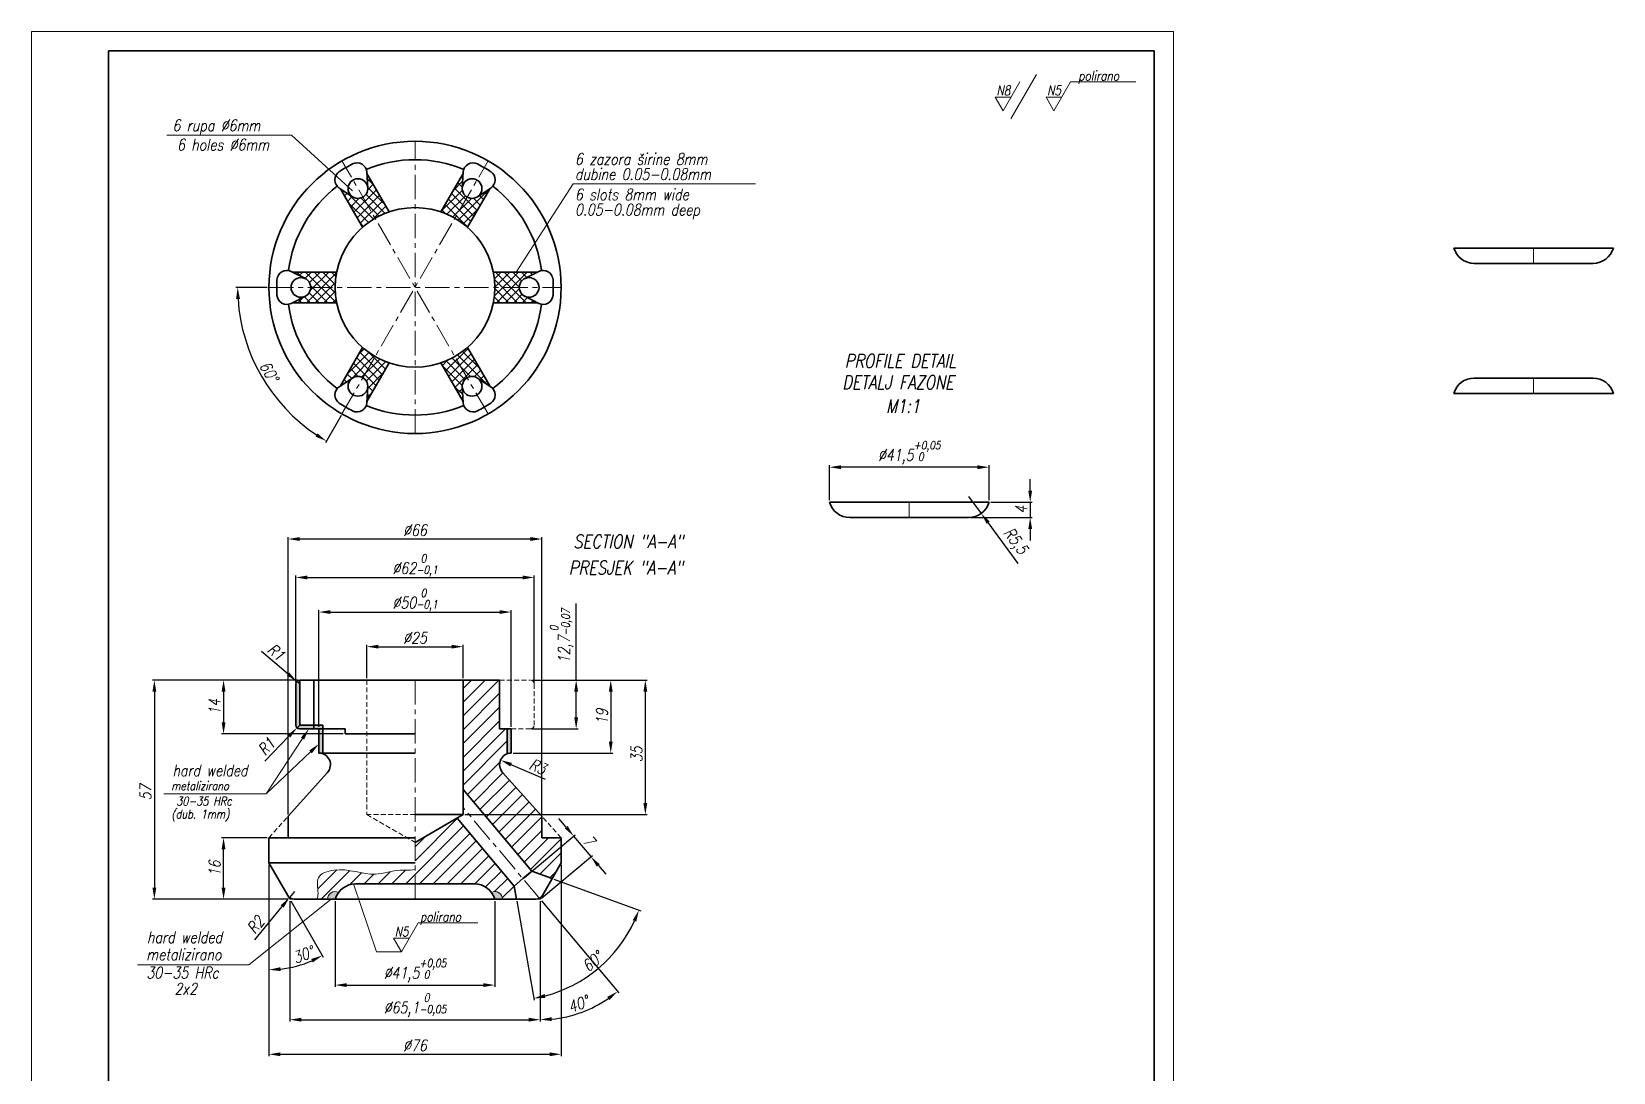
# Model space of a CAD drawing. Header units: millimetres. Extents: x 81 to 492, y 101 to 521.
# Drawn here: x 80.7 to 492.1, y 250.6 to 521.3 of the extents above; entities that cross this region are included whole.
import ezdxf

# ---------------------------------------------------------------- set-up
doc = ezdxf.new("R2010")
doc.units = ezdxf.units.MM
doc.header["$LTSCALE"] = 0.2
doc.linetypes.add('CENTER', pattern=[50.8, 31.75, -6.35, 6.35, -6.35])
doc.linetypes.add('HIDDEN', pattern=[9.525, 6.35, -3.175])
doc.layers.get('0').update_dxf_attribs({"lineweight": 15})
for name, color, linetype, lineweight in [('1', 1, 'CENTER', 15), ('2', 2, 'HIDDEN', 15), ('3', 3, 'Continuous', 35), ('8', 252, 'Continuous', 15), ('ENGLISH', 252, 'Continuous', 18)]:
    doc.layers.add(name, color=color, linetype=linetype, lineweight=lineweight)
doc.styles.add('ITALICT', font='italict', dxfattribs={"width": 0.8, "height": 3})
doc.dimstyles.new('ISO-25', dxfattribs={"dimtxt": 3, "dimasz": 3, "dimexe": 0.5, "dimexo": 0.5, "dimgap": 0.8, "dimtad": 1, "dimtxsty": 'ITALICT', "dimcen": 0, "dimadec": 0, "dimazin": 0, "dimtfac": 1, "dimtmove": 0, "dimatfit": 3, "dimfxl": 1, "dimarcsym": 0})

# ---------------------------------------------------------------- blocks, each defined once
blk = doc.blocks.new('*D2')
at = {"color": 0, "lineweight": -2, "transparency": 16777216}
for p, q in [((167.89, 353.13), (167.89, 361.82)), ((170.89, 361.32), (189.89, 361.32)), ((192.89, 353.13), (192.89, 361.82))]:
    blk.add_line(p, q, dxfattribs=at)
at = {"color": 0, "transparency": 16777216}
for points in [[(170.89, 361.82), (170.89, 360.82), (167.89, 361.32)], [(189.89, 361.82), (189.89, 360.82), (192.89, 361.32)]]:
    blk.add_solid(points, dxfattribs=at)
at = {"color": 0, "transparency": 16777216, "insert": (180.39, 363.62), "char_height": 3, "attachment_point": 5, "style": 'ITALICT'}
blk.add_mtext('%%C25', dxfattribs=at)
blk = doc.blocks.new('*D3')
at = {"color": 0, "lineweight": -2, "transparency": 16777216}
for p, q in [((155.39, 340.43), (155.39, 370.82)), ((205.39, 340.43), (205.39, 370.82)), ((158.39, 370.32), (202.39, 370.32))]:
    blk.add_line(p, q, dxfattribs=at)
at = {"color": 0, "transparency": 16777216}
for points in [[(158.39, 370.82), (158.39, 369.82), (155.39, 370.32)], [(202.39, 370.82), (202.39, 369.82), (205.39, 370.32)]]:
    blk.add_solid(points, dxfattribs=at)
at = {"color": 0, "transparency": 16777216, "insert": (180.39, 373.8), "char_height": 3, "attachment_point": 5, "style": 'ITALICT'}
blk.add_mtext('%%C50{}{\\H0.71x;\\C3;\\S 0^ -0,1;}', dxfattribs=at)
blk = doc.blocks.new('*D4')
at = {"color": 0, "lineweight": -2, "transparency": 16777216}
for p, q in [((149.39, 352.13), (149.39, 379.82)), ((152.39, 379.32), (208.39, 379.32)), ((211.39, 352.13), (211.39, 379.82))]:
    blk.add_line(p, q, dxfattribs=at)
at = {"color": 0, "transparency": 16777216}
for points in [[(152.39, 379.82), (152.39, 378.82), (149.39, 379.32)], [(208.39, 379.82), (208.39, 378.82), (211.39, 379.32)]]:
    blk.add_solid(points, dxfattribs=at)
at = {"color": 0, "transparency": 16777216, "insert": (180.39, 382.8), "char_height": 3, "attachment_point": 5, "style": 'ITALICT'}
blk.add_mtext('%%C62{}{\\H0.71x;\\C3;\\S 0^ -0,1;}', dxfattribs=at)
blk = doc.blocks.new('*D5')
at = {"color": 0, "lineweight": -2, "transparency": 16777216}
for p, q in [((149.89, 352.63), (130.09, 352.63)), ((130.59, 349.63), (130.59, 341.63)), ((161.74, 338.63), (130.09, 338.63))]:
    blk.add_line(p, q, dxfattribs=at)
at = {"color": 0, "transparency": 16777216}
for points in [[(130.09, 349.63), (131.09, 349.63), (130.59, 352.63)], [(130.09, 341.63), (131.09, 341.63), (130.59, 338.63)]]:
    blk.add_solid(points, dxfattribs=at)
at = {"color": 0, "transparency": 16777216, "insert": (128.29, 345.63), "char_height": 3, "attachment_point": 5, "rotation": 90, "style": 'ITALICT'}
blk.add_mtext('14', dxfattribs=at)
blk = doc.blocks.new('*D6')
at = {"color": 0, "lineweight": -2, "transparency": 16777216}
for p, q in [((141.89, 311.63), (130.09, 311.63)), ((130.59, 298.63), (130.59, 308.63)), ((147.34, 295.63), (130.09, 295.63))]:
    blk.add_line(p, q, dxfattribs=at)
at = {"color": 0, "transparency": 16777216}
for points in [[(130.09, 308.63), (131.09, 308.63), (130.59, 311.63)], [(130.09, 298.63), (131.09, 298.63), (130.59, 295.63)]]:
    blk.add_solid(points, dxfattribs=at)
at = {"color": 0, "transparency": 16777216, "insert": (128.29, 303.63), "char_height": 3, "attachment_point": 5, "rotation": 90, "style": 'ITALICT'}
blk.add_mtext('16', dxfattribs=at)
blk = doc.blocks.new('*D7')
at = {"color": 0, "lineweight": -2, "transparency": 16777216}
for p, q in [((222.31, 352.63), (222.31, 372.52)), ((210.89, 352.63), (222.81, 352.63)), ((222.31, 342.93), (222.31, 349.63)), ((210.89, 339.93), (222.81, 339.93))]:
    blk.add_line(p, q, dxfattribs=at)
at = {"color": 0, "transparency": 16777216}
for points in [[(221.81, 349.63), (222.81, 349.63), (222.31, 352.63)], [(221.81, 342.93), (222.81, 342.93), (222.31, 339.93)]]:
    blk.add_solid(points, dxfattribs=at)
at = {"color": 0, "transparency": 16777216, "insert": (218.53, 364.07), "char_height": 3, "attachment_point": 5, "rotation": 90, "style": 'ITALICT'}
blk.add_mtext('12,7{}{\\H0.71x;\\C3;\\S 0^ -0,07;}', dxfattribs=at)
blk = doc.blocks.new('*D8')
at = {"color": 0, "lineweight": -2, "transparency": 16777216}
for p, q in [((222.81, 352.63), (231.81, 352.63)), ((231.31, 349.63), (231.31, 336.63)), ((205.89, 333.63), (231.81, 333.63))]:
    blk.add_line(p, q, dxfattribs=at)
at = {"color": 0, "transparency": 16777216}
for points in [[(230.81, 349.63), (231.81, 349.63), (231.31, 352.63)], [(230.81, 336.63), (231.81, 336.63), (231.31, 333.63)]]:
    blk.add_solid(points, dxfattribs=at)
at = {"color": 0, "transparency": 16777216, "insert": (229.01, 343.13), "char_height": 3, "attachment_point": 5, "rotation": 90, "style": 'ITALICT'}
blk.add_mtext('19', dxfattribs=at)
blk = doc.blocks.new('*D9')
at = {"color": 0, "lineweight": -2, "transparency": 16777216}
for p, q in [((149, 297.63), (147.73, 296.08)), ((138.69, 285.04), (145.83, 293.76))]:
    blk.add_line(p, q, dxfattribs=at)
at = {"color": 0, "transparency": 16777216}
blk.add_solid([(145.44, 294.08), (146.22, 293.45), (147.73, 296.08)], dxfattribs=at)
at = {"color": 0, "transparency": 16777216, "insert": (138.94, 288.97), "char_height": 3, "attachment_point": 5, "rotation": 50.6872, "style": 'ITALICT'}
blk.add_mtext('R2', dxfattribs=at)
blk = doc.blocks.new('*D10')
at = {"color": 0, "lineweight": -2, "transparency": 16777216}
for p, q in [((140.49, 360.14), (147.36, 354.24)), ((150.39, 351.63), (149.63, 352.28))]:
    blk.add_line(p, q, dxfattribs=at)
at = {"color": 0, "transparency": 16777216}
blk.add_solid([(147.68, 354.62), (147.03, 353.86), (149.63, 352.28)], dxfattribs=at)
at = {"color": 0, "transparency": 16777216, "insert": (144.28, 359.91), "char_height": 3, "attachment_point": 5, "rotation": 319.3357, "style": 'ITALICT'}
blk.add_mtext('R1', dxfattribs=at)
blk = doc.blocks.new('*D11')
at = {"color": 0, "lineweight": -2, "transparency": 16777216}
for p, q in [((141.3, 331.56), (147.61, 338.06)), ((150.39, 340.93), (149.7, 340.21))]:
    blk.add_line(p, q, dxfattribs=at)
at = {"color": 0, "transparency": 16777216}
blk.add_solid([(147.25, 338.41), (147.96, 337.71), (149.7, 340.21)], dxfattribs=at)
at = {"color": 0, "transparency": 16777216, "insert": (141.76, 335.34), "char_height": 3, "attachment_point": 5, "rotation": 45.8419, "style": 'ITALICT'}
blk.add_mtext('R1', dxfattribs=at)
blk = doc.blocks.new('*D15')
at = {"color": 0, "lineweight": -2, "transparency": 16777216}
for p, q in [((141.89, 454.75), (133.75, 454.75)), ((161.14, 421.41), (157.07, 414.36))]:
    blk.add_line(p, q, dxfattribs=at)
blk.add_arc((180.39, 454.75), 46.14, 183.726, 236.274, dxfattribs=at)
at = {"color": 0, "transparency": 16777216}
for points in [[(133.85, 451.74), (134.85, 451.77), (134.25, 454.75)], [(155.04, 416.8), (154.51, 415.95), (157.32, 414.79)]]:
    blk.add_solid(points, dxfattribs=at)
at = {"color": 0, "transparency": 16777216, "insert": (142.43, 432.83), "char_height": 3, "attachment_point": 5, "rotation": 300, "style": 'ITALICT'}
blk.add_mtext('60°', dxfattribs=at)
blk = doc.blocks.new('*D16')
at = {"color": 0, "lineweight": -2, "transparency": 16777216}
for p, q in [((147.84, 295.13), (147.84, 263.81)), ((212.94, 295.13), (212.94, 263.81)), ((150.84, 264.31), (209.94, 264.31))]:
    blk.add_line(p, q, dxfattribs=at)
at = {"color": 0, "transparency": 16777216}
for points in [[(150.84, 264.81), (150.84, 263.81), (147.84, 264.31)], [(209.94, 264.81), (209.94, 263.81), (212.94, 264.31)]]:
    blk.add_solid(points, dxfattribs=at)
at = {"color": 0, "transparency": 16777216, "insert": (180.39, 268.08), "char_height": 3, "attachment_point": 5, "style": 'ITALICT'}
blk.add_mtext('%%C65,1{}{\\H0.71x;\\C3;\\S 0^ -0,05;}', dxfattribs=at)
blk = doc.blocks.new('*D17')
at = {"color": 0, "lineweight": -2, "transparency": 16777216}
for p, q in [((142.39, 304.57), (142.39, 254.81)), ((218.39, 304.57), (218.39, 254.81)), ((145.39, 255.31), (215.39, 255.31))]:
    blk.add_line(p, q, dxfattribs=at)
at = {"color": 0, "transparency": 16777216}
for points in [[(145.39, 255.81), (145.39, 254.81), (142.39, 255.31)], [(215.39, 255.81), (215.39, 254.81), (218.39, 255.31)]]:
    blk.add_solid(points, dxfattribs=at)
at = {"color": 0, "transparency": 16777216, "insert": (180.39, 257.61), "char_height": 3, "attachment_point": 5, "style": 'ITALICT'}
blk.add_mtext('%%C76', dxfattribs=at)
blk = doc.blocks.new('*D18')
at = {"color": 0, "lineweight": -2, "transparency": 16777216}
for p, q in [((210.89, 352.63), (240.81, 352.63)), ((240.31, 320.63), (240.31, 349.63)), ((193.39, 317.63), (240.81, 317.63))]:
    blk.add_line(p, q, dxfattribs=at)
at = {"color": 0, "transparency": 16777216}
for points in [[(239.81, 349.63), (240.81, 349.63), (240.31, 352.63)], [(239.81, 320.63), (240.81, 320.63), (240.31, 317.63)]]:
    blk.add_solid(points, dxfattribs=at)
at = {"color": 0, "transparency": 16777216, "insert": (238.01, 333.3), "char_height": 3, "attachment_point": 5, "rotation": 90, "style": 'ITALICT'}
blk.add_mtext('35', dxfattribs=at)
blk = doc.blocks.new('*D19')
at = {"color": 0, "lineweight": -2, "transparency": 16777216}
for p, q in [((159.64, 295.13), (159.64, 272.81)), ((201.14, 295.13), (201.14, 272.81)), ((162.64, 273.31), (198.14, 273.31))]:
    blk.add_line(p, q, dxfattribs=at)
at = {"color": 0, "transparency": 16777216}
for points in [[(162.64, 273.81), (162.64, 272.81), (159.64, 273.31)], [(198.14, 272.81), (198.14, 273.81), (201.14, 273.31)]]:
    blk.add_solid(points, dxfattribs=at)
at = {"color": 0, "transparency": 16777216, "insert": (180.39, 277.08), "char_height": 3, "attachment_point": 5, "style": 'ITALICT'}
blk.add_mtext('%%c41,5{}{\\H0.71x;\\C3;\\S+0,05^  0;}', dxfattribs=at)
blk = doc.blocks.new('*D20')
at = {"color": 0, "lineweight": -2, "transparency": 16777216}
for p, q in [((149.89, 352.63), (112.09, 352.63)), ((112.59, 349.63), (112.59, 298.63)), ((147.34, 295.63), (112.09, 295.63))]:
    blk.add_line(p, q, dxfattribs=at)
at = {"color": 0, "transparency": 16777216}
for points in [[(112.09, 349.63), (113.09, 349.63), (112.59, 352.63)], [(112.09, 298.63), (113.09, 298.63), (112.59, 295.63)]]:
    blk.add_solid(points, dxfattribs=at)
at = {"color": 0, "transparency": 16777216, "insert": (110.29, 323.39), "char_height": 3, "attachment_point": 5, "rotation": 90, "style": 'ITALICT'}
blk.add_mtext('57', dxfattribs=at)
blk = doc.blocks.new('*D22')
at = {"color": 0, "lineweight": -2, "transparency": 16777216}
for p, q in [((216.51, 300.82), (239.1, 292.6)), ((206.84, 295.14), (211.38, 269.35))]:
    blk.add_line(p, q, dxfattribs=at)
blk.add_arc((205.1, 304.97), 35.67, 284.8197, 335.1803, dxfattribs=at)
at = {"color": 0, "transparency": 16777216}
for points in [[(237.02, 290.19), (237.94, 289.81), (238.63, 292.77)], [(214.33, 270), (214.12, 270.98), (211.3, 269.84)]]:
    blk.add_solid(points, dxfattribs=at)
at = {"color": 0, "transparency": 16777216, "insert": (226.56, 279.41), "char_height": 3, "attachment_point": 5, "rotation": 40, "style": 'ITALICT'}
blk.add_mtext('60°', dxfattribs=at)
blk = doc.blocks.new('*D23')
at = {"color": 0, "lineweight": -2, "transparency": 16777216}
for p, q in [((340.42, 401.9), (340.42, 404.9)), ((330.21, 398.9), (340.92, 398.9)), ((340.42, 398.9), (340.42, 394.9)), ((324.91, 394.9), (340.92, 394.9)), ((340.42, 391.9), (340.42, 388.9))]:
    blk.add_line(p, q, dxfattribs=at)
at = {"color": 0, "transparency": 16777216}
for points in [[(339.92, 401.9), (340.92, 401.9), (340.42, 398.9)], [(340.92, 391.9), (339.92, 391.9), (340.42, 394.9)]]:
    blk.add_solid(points, dxfattribs=at)
at = {"color": 0, "transparency": 16777216, "insert": (338.12, 396.9), "char_height": 3, "attachment_point": 5, "rotation": 90, "style": 'ITALICT'}
blk.add_mtext('4', dxfattribs=at)
blk = doc.blocks.new('*D24')
at = {"color": 0, "lineweight": -2, "transparency": 16777216}
for p, q in [((288.21, 399.4), (288.21, 408.49)), ((326.71, 407.99), (291.21, 407.99)), ((329.71, 399.4), (329.71, 408.49))]:
    blk.add_line(p, q, dxfattribs=at)
at = {"color": 0, "transparency": 16777216}
for points in [[(291.21, 408.49), (291.21, 407.49), (288.21, 407.99)], [(326.71, 407.49), (326.71, 408.49), (329.71, 407.99)]]:
    blk.add_solid(points, dxfattribs=at)
at = {"color": 0, "transparency": 16777216, "insert": (308.96, 411.76), "char_height": 3, "attachment_point": 5, "style": 'ITALICT'}
blk.add_mtext('%%c41,5{}{\\H0.71x;\\C3;\\S+0,05^  0;}', dxfattribs=at)
blk = doc.blocks.new('*D27')
at = {"color": 0, "lineweight": -2, "transparency": 16777216}
blk.add_line((214.37, 326.75), (205.39, 330.63), dxfattribs=at)
at = {"color": 0, "transparency": 16777216}
blk.add_solid([(205.59, 331.09), (205.19, 330.17), (202.64, 331.82)], dxfattribs=at)
at = {"color": 0, "transparency": 16777216, "insert": (212.35, 330.13), "char_height": 3, "attachment_point": 5, "rotation": 336.6067, "style": 'ITALICT'}
blk.add_mtext('R3', dxfattribs=at)
blk = doc.blocks.new('*D28')
at = {"color": 0, "lineweight": -2, "transparency": 16777216}
for p, q in [((219.72, 314.37), (217.79, 316.67)), ((208.83, 301.31), (222.03, 312.4)), ((221.65, 312.07), (226.15, 306.71)), ((213.33, 295.95), (226.53, 307.03)), ((228.08, 304.41), (230, 302.12))]:
    blk.add_line(p, q, dxfattribs=at)
at = {"color": 0, "transparency": 16777216}
for points in [[(220.1, 314.69), (219.34, 314.05), (221.65, 312.07)], [(228.46, 304.74), (227.69, 304.09), (226.15, 306.71)]]:
    blk.add_solid(points, dxfattribs=at)
at = {"color": 0, "transparency": 16777216, "insert": (225.66, 310.87), "char_height": 3, "attachment_point": 5, "rotation": 310, "style": 'ITALICT'}
blk.add_mtext('7', dxfattribs=at)
blk = doc.blocks.new('*D29')
at = {"color": 0, "lineweight": -2, "transparency": 16777216}
for p, q in [((142.39, 304.57), (142.39, 276.79)), ((148.09, 295.2), (156.53, 280.58))]:
    blk.add_line(p, q, dxfattribs=at)
blk.add_arc((142.39, 305.07), 27.78, 276.1908, 293.8092, dxfattribs=at)
at = {"color": 0, "transparency": 16777216}
for points in [[(153.38, 280.1), (153.83, 279.21), (156.28, 281.01)], [(145.42, 276.96), (145.36, 277.95), (142.39, 277.29)]]:
    blk.add_solid(points, dxfattribs=at)
at = {"color": 0, "transparency": 16777216, "insert": (151.32, 281.21), "char_height": 3, "attachment_point": 5, "rotation": 20.5073, "style": 'ITALICT'}
blk.add_mtext('30°', dxfattribs=at)
blk = doc.blocks.new('*D30')
at = {"color": 0, "lineweight": -2, "transparency": 16777216}
for p, q in [((212.94, 294.63), (212.94, 263.82)), ((213.26, 295.25), (233.39, 271.26))]:
    blk.add_line(p, q, dxfattribs=at)
blk.add_arc((212.94, 295.63), 31.32, 275.491, 304.509, dxfattribs=at)
at = {"color": 0, "transparency": 16777216}
for points in [[(230.38, 270.22), (230.99, 269.43), (233.07, 271.64)], [(215.96, 263.96), (215.92, 264.96), (212.94, 264.32)]]:
    blk.add_solid(points, dxfattribs=at)
at = {"color": 0, "transparency": 16777216, "insert": (222.87, 268.37), "char_height": 3, "attachment_point": 5, "rotation": 20, "style": 'ITALICT'}
blk.add_mtext('40°', dxfattribs=at)
blk = doc.blocks.new('*D34')
at = {"color": 0, "lineweight": -2, "transparency": 16777216}
for p, q in [((324.41, 400.4), (327.69, 395.98)), ((337.31, 382.98), (329.47, 393.57))]:
    blk.add_line(p, q, dxfattribs=at)
at = {"color": 0, "transparency": 16777216}
blk.add_solid([(329.88, 393.86), (329.07, 393.27), (327.69, 395.98)], dxfattribs=at)
at = {"color": 0, "transparency": 16777216, "insert": (336.36, 388.61), "char_height": 3, "attachment_point": 5, "rotation": 306.5271, "style": 'ITALICT'}
blk.add_mtext('R5,5', dxfattribs=at)
blk = doc.blocks.new('*D35')
at = {"color": 0, "lineweight": -2, "transparency": 16777216}
for p, q in [((147.39, 317.71), (147.39, 389.82)), ((210.39, 389.32), (150.39, 389.32)), ((213.39, 317.71), (213.39, 389.82))]:
    blk.add_line(p, q, dxfattribs=at)
at = {"color": 0, "transparency": 16777216}
for points in [[(150.39, 389.82), (150.39, 388.82), (147.39, 389.32)], [(210.39, 388.82), (210.39, 389.82), (213.39, 389.32)]]:
    blk.add_solid(points, dxfattribs=at)
at = {"color": 0, "transparency": 16777216, "insert": (180.39, 391.62), "char_height": 3, "attachment_point": 5, "style": 'ITALICT'}
blk.add_mtext('%%C66', dxfattribs=at)

msp = doc.modelspace()

# ---------------------------------------------------------------- hatches: boundary and pattern name
h = msp.add_hatch(color=256)
h.paths.add_polyline_path([(150.392, 352.631, 0.4142136), (149.392, 351.631), (149.392, 340.931, 0.4142136), (150.392, 339.931), (154.042, 339.931), (154.042, 340.931), (150.392, 340.931)])
h.paths.add_polyline_path([(156.392, 340.931), (154.042, 340.931), (154.042, 339.931), (156.392, 339.931)])
h.paths.add_polyline_path([(156.392, 339.931), (155.392, 339.931), (155.392, 333.631), (156.392, 333.631)])
h.paths.add_polyline_path([(156.392, 333.631), (155.392, 333.631, -0.0851642), (156.392, 333.46)])
msp.add_hatch(color=256).paths.add_polyline_path([(204.392, 333.46, -0.0851642), (205.392, 333.631), (205.392, 339.931), (204.392, 339.931)])
h = msp.add_hatch(color=256)
h.paths.add_polyline_path([(159.442, 295.631), (159.642, 295.631, -0.0916731), (160.529, 297.424, 0.5560346), (157.642, 295.631)])
h.paths.add_polyline_path([(201.342, 295.631), (203.142, 295.631, 0.5560346), (200.256, 297.424, -0.0916731), (201.142, 295.631)])
at = {"layer": '8'}
h = msp.add_hatch(dxfattribs=at)
h.set_pattern_fill('ANSI37', color=256, scale=0.5)
h.set_pattern_definition([(45, (-509.6115, 0), (-1.122532, 1.122532), []), (135, (-509.6115, 0), (-1.122532, -1.122532), [])])
h.paths.add_polyline_path([(159.642, 454.751, -0.0485344), (160.032, 458.751), (148.48, 458.751), (151.861, 457.035, -0.2824657), (153.263, 454.751)])
h.paths.add_polyline_path([(148.48, 450.751), (160.032, 450.751, -0.0485344), (159.642, 454.751), (153.263, 454.751, -0.2824657), (151.861, 452.466)])
h.paths.add_polyline_path([(166.828, 478.246, -0.2824657), (164.148, 478.318), (160.972, 480.388), (166.748, 470.384, -0.0485344), (170.017, 472.721)])
h.paths.add_polyline_path([(170.017, 472.721, -0.0485344), (173.676, 474.384), (167.9, 484.388), (168.105, 480.602, -0.0134951), (168.109, 480.464, -0.2679492), (166.828, 478.246)])
h.paths.add_polyline_path([(193.957, 478.246, -0.2824657), (192.68, 480.602), (192.884, 484.388), (187.109, 474.384, -0.0485344), (190.767, 472.721)])
h.paths.add_polyline_path([(190.767, 472.721, -0.0485344), (194.037, 470.384), (199.813, 480.388), (196.637, 478.318, -0.2824657), (193.957, 478.246)])
h.paths.add_polyline_path([(208.924, 452.466, -0.2824657), (207.522, 454.751), (201.142, 454.751, -0.0485344), (200.753, 450.751), (212.305, 450.751)])
h.paths.add_polyline_path([(212.305, 458.751), (206.684, 458.751), (200.753, 458.751, -0.0485344), (201.142, 454.751), (207.522, 454.751, -0.2824657), (208.924, 457.035)])
h.paths.add_polyline_path([(190.767, 436.781, -0.0485344), (187.109, 435.118), (192.884, 425.114), (192.68, 428.899, -0.2824657), (193.957, 431.256)])
h.paths.add_polyline_path([(193.957, 431.256, -0.2824657), (196.637, 431.184), (199.813, 429.114), (194.037, 439.118, -0.0485344), (190.767, 436.781)])
h.paths.add_polyline_path([(167.9, 425.114), (173.676, 435.118, -0.0485344), (170.017, 436.781), (166.828, 431.256, -0.2679492), (168.109, 429.038, -0.0134951), (168.105, 428.899)])
h.paths.add_polyline_path([(164.148, 431.184, -0.2824657), (166.828, 431.256), (170.017, 436.781, -0.0485344), (166.748, 439.118), (160.972, 429.114)])
h = msp.add_hatch(dxfattribs=at)
h.set_pattern_fill('ANSI31', color=256, scale=0.8)
h.set_pattern_definition([(45, (-509.6115, 0), (-1.796051, 1.796051), [])])
edge = h.paths.add_edge_path()
edge.add_spline(control_points=[(180.392, 303.418), (178.694, 303.058), (175.481, 303.475), (168.586, 300.918), (161.931, 304.45), (154.28, 301.866), (155.337, 298.003), (155.091, 296.142), (154.984, 295.631)], knot_values=[2.1159369, 2.1159369, 2.1159369, 2.1159369, 5.3344205, 11.8555464, 22.7540467, 27.2257369, 31.226306, 32.7906468, 32.7906468, 32.7906468, 32.7906468], degree=3, periodic=0)
edge.add_line((154.984, 295.631), (157.642, 295.631))
edge.add_arc((159.642, 295.631), 2, 63.6977, 180, ccw=False)
edge.add_arc((164.934, 294.131), 5.5, 90, 143.22202, ccw=False)
edge.add_line((164.934, 299.631), (180.392, 299.631))
edge.add_line((180.392, 299.631), (180.392, 303.418))
h.paths.add_polyline_path([(180.392, 310.414), (180.392, 305.071), (180.392, 303.418), (180.392, 299.631), (195.851, 299.631, -0.2364914), (200.256, 297.424, -0.5560346), (203.142, 295.631), (206.75, 295.631), (206.145, 299.065), (191.325, 316.726)])
h.paths.add_polyline_path([(204.392, 333.46), (204.392, 339.931), (202.392, 339.931), (202.392, 352.631), (192.892, 352.631), (192.892, 324.193), (210.741, 302.922), (216.039, 300.994), (218.392, 305.071), (218.392, 311.631), (213.392, 311.631), (213.392, 317.21), (203.158, 328.629, -0.5339319)])

# ---------------------------------------------------------------- linework, layer by layer
for p, q in [((377.661, 521.271), (80.661, 521.271)), ((80.661, 521.271), (80.661, 101.271)), ((377.661, 101.271), (377.661, 521.271)), ((333.4, 500.679), (337.75, 508.214)), ((335.42, 498.602), (342.073, 510.124)), ((346.59, 500.679), (350.94, 508.214)), ((350.94, 508.214), (367.885, 508.214)), ((335.449, 504.227), (331.352, 504.227)), ((331.352, 504.227), (333.4, 500.679)), ((348.638, 504.227), (344.542, 504.227)), ((344.542, 504.227), (346.59, 500.679)), ((148.222, 494.328), (115.827, 494.328)), ((148.222, 494.328), (164.138, 479.832)), ((221.531, 481.695), (206.684, 458.751)), ((268.956, 481.695), (221.531, 481.695)), ((151.133, 337.424), (141.681, 323.047)), ((153.213, 333.959), (141.681, 323.047)), ((137.533, 323.047), (115.085, 323.047)), ((141.681, 323.047), (137.481, 323.047)), ((141.681, 323.047), (138.681, 323.047)), ((170.365, 281.927), (164.433, 299.608)), ((137.134, 278.601), (158.605, 295.631)), ((176.864, 281.927), (181.214, 289.462)), ((181.214, 289.462), (196.692, 289.462)), ((178.912, 285.475), (174.815, 285.475)), ((174.815, 285.475), (176.864, 281.927)), ((176.864, 281.927), (170.365, 281.927)), ((137.134, 278.601), (108.175, 278.601))]:
    msp.add_line(p, q)
for centre, start, end in [((159.642, 295.631), 63.6977, 180), ((201.142, 295.631), 0, 116.3023)]:
    msp.add_arc(centre, 2, start, end)
msp.add_open_spline([(180.392, 303.418), (178.694, 303.058), (175.481, 303.475), (168.586, 300.918), (161.931, 304.45), (154.28, 301.866), (155.337, 298.003), (155.091, 296.142), (154.984, 295.631)], degree=3, knots=[2.1159369, 2.1159369, 2.1159369, 2.1159369, 5.3344205, 11.8555464, 22.7540467, 27.2257369, 31.226306, 32.7906468, 32.7906468, 32.7906468, 32.7906468])
for points in [[(150.715, 337.699), (151.551, 337.15), (152.781, 339.931)], [(152.87, 334.322), (153.557, 333.596), (155.392, 336.021)]]:
    msp.add_solid(points)
at = {"layer": '1'}
for p, q in [((180.392, 416.751), (180.392, 492.751)), ((161.392, 421.842), (199.392, 487.66)), ((199.392, 421.842), (161.392, 487.66)), ((471.375, 464.996), (471.375, 460.996)), ((142.392, 454.751), (218.392, 454.751)), ((471.375, 427.179), (471.375, 431.179)), ((308.956, 398.898), (308.956, 394.898)), ((180.392, 352.631), (180.392, 295.631)), ((212.942, 295.631), (192.892, 319.526))]:
    msp.add_line(p, q, dxfattribs=at)
at = {"layer": '2'}
for p, q in [((167.892, 352.631), (167.892, 317.631)), ((202.392, 352.631), (210.392, 352.631)), ((211.392, 351.631), (211.392, 340.931)), ((205.392, 339.931), (210.392, 339.931)), ((142.392, 311.631), (147.392, 317.21)), ((180.392, 317.631), (167.892, 317.631)), ((167.892, 317.631), (180.392, 310.414)), ((218.392, 311.631), (213.392, 317.21)), ((147.265, 296.631), (147.842, 295.631)), ((213.52, 296.631), (212.942, 295.631)), ((148.997, 295.631), (147.842, 295.631)), ((211.788, 295.631), (212.942, 295.631))]:
    msp.add_line(p, q, dxfattribs=at)
for centre, start, end in [((210.392, 351.631), 0, 90), ((210.392, 340.931), 270, 0)]:
    msp.add_arc(centre, 1, start, end, dxfattribs=at)
at = {"layer": '3'}
for p, q in [((100.661, 516.271), (100.661, 106.271)), ((372.661, 516.271), (100.661, 516.271)), ((372.661, 106.271), (372.661, 516.271)), ((168.105, 480.602), (167.883, 484.711)), ((173.676, 474.384), (167.9, 484.388)), ((187.109, 474.384), (192.884, 484.388)), ((192.68, 480.602), (192.902, 484.711)), ((164.148, 478.318), (160.701, 480.564)), ((166.748, 470.384), (160.972, 480.388)), ((194.037, 470.384), (199.813, 480.388)), ((196.637, 478.318), (200.084, 480.564)), ((471.375, 464.996), (450.625, 464.996)), ((471.375, 464.996), (492.125, 464.996)), ((471.375, 460.996), (455.916, 460.996)), ((471.375, 460.996), (486.833, 460.996)), ((151.861, 457.035), (148.192, 458.897)), ((160.032, 458.751), (148.48, 458.751)), ((200.753, 458.751), (212.305, 458.751)), ((208.924, 457.035), (212.593, 458.897)), ((151.861, 452.466), (148.192, 450.604)), ((160.032, 450.751), (148.48, 450.751)), ((200.753, 450.751), (212.305, 450.751)), ((208.924, 452.466), (212.593, 450.604)), ((166.748, 439.118), (160.972, 429.114)), ((194.037, 439.118), (199.813, 429.114)), ((173.676, 435.118), (167.9, 425.114)), ((187.109, 435.118), (192.884, 425.114)), ((164.148, 431.184), (160.701, 428.937)), ((168.105, 428.899), (167.883, 424.791)), ((192.68, 428.899), (192.902, 424.791)), ((196.637, 431.184), (200.084, 428.937)), ((471.375, 431.179), (455.916, 431.179)), ((471.375, 431.179), (486.833, 431.179)), ((471.375, 427.179), (450.625, 427.179)), ((471.375, 427.179), (492.125, 427.179)), ((308.956, 398.898), (288.206, 398.898)), ((308.956, 398.898), (329.706, 398.898)), ((308.956, 394.898), (293.498, 394.898)), ((308.956, 394.898), (324.415, 394.898)), ((149.392, 351.631), (149.392, 340.931)), ((180.392, 352.631), (150.392, 352.631)), ((150.392, 352.631), (150.392, 340.931)), ((154.042, 339.931), (154.042, 352.631)), ((180.392, 352.631), (202.392, 352.631)), ((192.892, 352.631), (192.892, 317.631)), ((202.392, 352.631), (202.392, 339.931)), ((156.392, 340.931), (150.392, 340.931)), ((162.236, 339.931), (150.392, 339.931)), ((155.392, 339.931), (155.392, 333.631)), ((156.392, 340.931), (156.392, 333.46)), ((162.236, 339.931), (162.236, 338.631)), ((180.392, 338.631), (162.236, 338.631)), ((202.392, 339.931), (205.392, 339.931)), ((204.392, 339.931), (204.392, 333.46)), ((205.392, 339.931), (205.392, 333.631)), ((155.392, 333.631), (166.392, 333.631)), ((155.392, 333.631), (180.392, 333.631)), ((147.392, 317.21), (157.626, 328.629)), ((213.392, 317.21), (203.158, 328.629)), ((210.741, 302.922), (192.892, 324.193)), ((147.392, 317.21), (147.392, 311.631)), ((180.392, 317.631), (192.892, 317.631)), ((192.892, 317.631), (180.392, 310.414)), ((213.392, 317.21), (213.392, 311.631)), ((206.145, 299.065), (191.325, 316.726)), ((142.392, 311.631), (142.392, 305.071)), ((178.285, 311.631), (142.392, 311.631)), ((180.392, 311.631), (142.392, 311.631)), ((213.392, 311.631), (218.392, 311.631)), ((218.392, 311.631), (218.392, 305.071)), ((142.392, 305.071), (147.265, 296.631)), ((142.392, 305.071), (180.392, 305.071)), ((218.392, 305.071), (213.52, 296.631)), ((208.443, 300.994), (206.145, 299.065)), ((208.443, 300.994), (210.741, 302.922)), ((210.741, 302.922), (216.039, 300.994)), ((180.392, 299.631), (164.934, 299.631)), ((180.392, 299.631), (195.851, 299.631)), ((206.145, 299.065), (206.75, 295.631)), ((180.392, 295.631), (148.997, 295.631)), ((159.442, 295.631), (180.392, 295.631)), ((180.392, 295.631), (211.788, 295.631)), ((201.342, 295.631), (180.392, 295.631))]:
    msp.add_line(p, q, dxfattribs=at)
for centre, radius in [((180.392, 454.751), 38), ((165.547, 480.464), 2.562), ((195.238, 480.464), 2.562), ((180.392, 454.751), 20.75), ((150.701, 454.751), 2.562), ((210.084, 454.751), 2.562), ((165.547, 429.038), 2.562), ((195.238, 429.038), 2.562)]:
    msp.add_circle(centre, radius, dxfattribs=at)
for centre, radius, start, end in [((180.392, 454.751), 35.974, 116.80527, 123.19473), ((165.325, 484.573), 2.562, 3.09267, 116.80527), ((180.392, 454.751), 33.218, 67.58897, 112.41103), ((195.46, 484.573), 2.562, 63.19473, 176.90733), ((180.392, 454.751), 35.974, 56.80527, 63.19473), ((162.1, 482.711), 2.562, 123.19473, 236.90733), ((198.685, 482.711), 2.562, 303.09267, 56.80527), ((180.392, 454.751), 33.218, 127.58897, 172.41103), ((180.392, 454.751), 33.218, 7.58897, 52.41103), ((455.916, 466.496), 5.5, 195.82662, 270), ((486.833, 466.496), 5.5, 270, 344.17338), ((180.392, 454.751), 35.974, 176.80527, 183.19473), ((147.032, 456.613), 2.562, 63.09267, 176.80527), ((213.753, 456.613), 2.562, 3.19473, 116.90733), ((180.392, 454.751), 35.974, 356.80527, 3.19473), ((147.032, 452.889), 2.562, 183.19473, 296.90733), ((213.753, 452.889), 2.562, 243.09267, 356.80527), ((180.392, 454.751), 33.218, 187.58897, 232.41103), ((180.392, 454.751), 33.218, 307.58897, 352.41103), ((162.1, 426.791), 2.562, 123.09267, 236.80527), ((198.685, 426.791), 2.562, 303.19473, 56.90733), ((455.916, 425.679), 5.5, 90, 164.17338), ((486.833, 425.679), 5.5, 15.82662, 90), ((180.392, 454.751), 35.974, 236.80527, 243.19473), ((165.325, 424.929), 2.562, 243.19473, 356.90733), ((180.392, 454.751), 33.218, 247.58897, 292.41103), ((195.46, 424.929), 2.562, 183.09267, 296.80527), ((180.392, 454.751), 35.974, 296.80527, 303.19473), ((293.498, 400.398), 5.5, 195.82662, 270), ((324.415, 400.398), 5.5, 270, 344.17338), ((150.392, 351.631), 1, 90, 180), ((150.392, 340.931), 1, 180, 270), ((155.392, 330.631), 3, 318.13205, 90), ((205.392, 330.631), 3, 90, 221.86795), ((148.997, 297.631), 2, 210, 270), ((164.934, 294.131), 5.5, 90, 164.17338), ((195.851, 294.131), 5.5, 15.82662, 90), ((211.788, 297.631), 2, 270, 330)]:
    msp.add_arc(centre, radius, start, end, dxfattribs=at)

# ---------------------------------------------------------------- texts
at = {"style": 'ITALICT', "width": 0.8}
for s, height, p in [('polirano', 2.5, (352.93, 508.567)), ('N8', 2.5, (331.639, 504.726)), ('N5', 2.5, (344.829, 504.726)), ('6 rupa %%c6mm', 3, (117.305, 495.383)), ('6 zazora širine 8mm ', 3, (222.005, 486.637)), ('dubine 0.05-0.08mm', 3, (222.005, 482.695)), ('DETALJ FAZONE', 3.5, (291.519, 428.332)), ('M1:1', 3.5, (302.896, 422.117)), ('PRESJEK "A-A"', 3.5, (220.397, 380.108)), ('metalizirano', 2.3, (116.992, 323.976)), ('30-35 HRc', 2.3, (118.292, 319.997)), ('(dub. 1mm)', 2.3, (117.029, 316.618)), ('polirano', 2.5, (181.711, 289.815)), ('N5', 2.5, (175.103, 285.974)), ('metalizirano', 3, (110.508, 279.766)), ('30-35 HRc', 3, (110.508, 275.016)), ('2x2', 3, (117.834, 270.833))]:
    msp.add_text(s, height=height, dxfattribs=at).set_placement(p)
at = {"layer": 'ENGLISH', "style": 'ITALICT', "width": 0.8}
for s, height, p in [('6 holes %%C6mm', 3, (118.481, 490.374)), ('6 slots 8mm wide', 3, (222.005, 477.412)), ('0.05-0.08mm deep', 3, (222.005, 473.47)), ('PROFILE DETAIL', 3.5, (292.173, 433.885)), ('SECTION "A-A"', 3.5, (221.582, 386.916)), ('hard welded', 3, (117.292, 327.611)), ('hard welded', 3, (110.675, 284.245))]:
    msp.add_text(s, height=height, dxfattribs=at).set_placement(p)

# ---------------------------------------------------------------- dimensions: what is measured, and where the dimension line sits
for base, line1, line2, picture, middle in [((137.035, 438.97), ((161.392, 421.842), (199.392, 487.66)), ((142.392, 454.751), (218.392, 454.751)), '*D15', (142.425, 432.831)), ((220.164, 265.16), ((212.942, 295.631), (212.942, 295.131)), ((212.942, 295.631), (192.892, 319.526)), '*D30', (222.866, 268.366)), ((222.94, 274.08), ((206.145, 299.065), (206.75, 295.631)), ((210.741, 302.922), (216.039, 300.994)), '*D22', (226.555, 279.408))]:
    dim = msp.add_angular_dim_2l(base=base, line1=line1, line2=line2, dimstyle='ISO-25')
    dim.commit()
    dim.dimension.update_dxf_attribs({"geometry": picture, "text_midpoint": middle})
for base, p1, p2, text, override, picture, middle in [((288.206, 407.99), (329.706, 398.898), (288.206, 398.898), '%%c<>{}{\\H0.71x;\\C3;\\S+0,05^  0;}', {"dimtp": 0.05, "dimtm": 0, "dimtdec": 2, "dimtzin": 8}, '*D24', (308.956, 411.764)), ((192.892, 361.315), (167.892, 352.631), (192.892, 352.631), '%%C<>', {"dimtmove": 0}, '*D2', (180.392, 363.615)), ((201.142, 273.31), (159.642, 295.631), (201.142, 295.631), '<>{}{\\H0.71x;\\C3;\\S+0,05^  0;}', {"dimpost": '%%c<>', "dimtp": 0.05, "dimtm": 0, "dimtdec": 2, "dimtmove": 0, "dimtzin": 8}, '*D19', (180.392, 277.083))]:
    dim = msp.add_linear_dim(base=base, p1=p1, p2=p2, text=text, dimstyle='ISO-25', override=override)
    dim.commit()
    dim.dimension.update_dxf_attribs({"geometry": picture, "text_midpoint": middle})
dim = msp.add_linear_dim(base=(340.418, 394.898), p1=(329.706, 398.898), p2=(324.415, 394.898), angle=90, dimstyle='ISO-25')
dim.commit()
dim.dimension.update_dxf_attribs({"geometry": '*D23', "text_midpoint": (340.418, 396.898), "dimtype": 160})
for center, mpoint, picture, middle in [((324.415, 400.398), (327.688, 395.978), '*D34', (336.364, 388.609)), ((150.392, 351.631), (149.634, 352.283), '*D10', (144.284, 359.911)), ((150.392, 340.931), (149.696, 340.214), '*D11', (141.756, 335.339))]:
    dim = msp.add_radius_dim(center=center, mpoint=mpoint, dimstyle='ISO-25')
    dim.commit()
    dim.dimension.update_dxf_attribs({"geometry": picture, "text_midpoint": middle})
dim = msp.add_linear_dim(base=(147.392, 389.315), p1=(213.392, 317.21), p2=(147.392, 317.21), dimstyle='ISO-25', override={"dimpost": '%%C<>'})
dim.commit()
dim.dimension.update_dxf_attribs({"geometry": '*D35', "text_midpoint": (180.392, 391.615)})
for base, p1, p2, text, override, picture, middle in [((211.392, 379.315), (149.392, 351.631), (211.392, 351.631), '%%C<>{}{\\H0.71x;\\C3;\\S 0^ -0,1;}', {"dimtp": 0, "dimtm": 0.1, "dimtdec": 2, "dimtmove": 0, "dimtzin": 8}, '*D4', (180.392, 379.315)), ((205.392, 370.315), (155.392, 339.931), (205.392, 339.931), '%%C<>{}{\\H0.71x;\\C3;\\S 0^ -0,1;}', {"dimtol": 0, "dimlim": 0, "dimtp": 0, "dimtm": 0, "dimtfac": 1, "dimtdec": 2, "dimtmove": 0, "dimtolj": 0, "dimtzin": 8}, '*D3', (180.392, 370.315)), ((218.392, 255.31), (142.392, 305.071), (218.392, 305.071), '%%C<>', {"dimtmove": 0}, '*D17', (180.392, 255.31)), ((212.942, 264.31), (147.842, 295.631), (212.942, 295.631), '%%C<>{}{\\H0.71x;\\C3;\\S 0^ -0,05;}', {"dimtp": 0, "dimtm": 0.05, "dimtdec": 2, "dimtmove": 0, "dimtzin": 8}, '*D16', (180.392, 264.31))]:
    dim = msp.add_linear_dim(base=base, p1=p1, p2=p2, text=text, dimstyle='ISO-25', override=override)
    dim.commit()
    dim.dimension.update_dxf_attribs({"geometry": picture, "text_midpoint": middle, "dimtype": 160})
dim = msp.add_linear_dim(base=(222.307, 352.631), p1=(210.392, 339.931), p2=(210.392, 352.631), angle=90, text='<>{}{\\H0.71x;\\C3;\\S 0^ -0,07;}', dimstyle='ISO-25', override={"dimtp": 0, "dimtm": 0.07, "dimtdec": 2, "dimtmove": 0, "dimtzin": 8})
dim.commit()
dim.dimension.update_dxf_attribs({"geometry": '*D7', "text_midpoint": (218.534, 364.074)})
for base, p1, p2, picture, middle in [((112.586, 295.631), (150.392, 352.631), (147.842, 295.631), '*D20', (112.586, 323.39)), ((240.307, 352.631), (192.892, 317.631), (210.392, 352.631), '*D18', (240.307, 333.296)), ((231.307, 333.631), (222.307, 352.631), (205.392, 333.631), '*D8', (231.307, 343.131))]:
    dim = msp.add_linear_dim(base=base, p1=p1, p2=p2, angle=90, dimstyle='ISO-25', override={"dimtmove": 0})
    dim.commit()
    dim.dimension.update_dxf_attribs({"geometry": picture, "text_midpoint": middle, "dimtype": 160})
dim = msp.add_linear_dim(base=(130.586, 338.631), p1=(150.392, 352.631), p2=(162.236, 338.631), angle=90, dimstyle='ISO-25', override={"dimtmove": 0})
dim.commit()
dim.dimension.update_dxf_attribs({"geometry": '*D5', "text_midpoint": (128.286, 345.631)})
dim = msp.add_radius_dim(center=(205.392, 330.631), mpoint=(202.639, 331.822), dimstyle='ISO-25', override={"dimtmove": 1})
dim.commit()
dim.dimension.update_dxf_attribs({"geometry": '*D27', "text_midpoint": (211.435, 328.017), "dimtype": 164})
dim = msp.add_aligned_dim(p1=(208.443, 300.994), p2=(212.942, 295.631), distance=17.239, dimstyle='ISO-25')
dim.commit()
dim.dimension.update_dxf_attribs({"geometry": '*D28', "text_midpoint": (225.66, 310.872)})
dim = msp.add_linear_dim(base=(130.586, 311.631), p1=(147.842, 295.631), p2=(142.392, 311.631), angle=90, dimstyle='ISO-25')
dim.commit()
dim.dimension.update_dxf_attribs({"geometry": '*D6', "text_midpoint": (128.286, 303.631)})
dim = msp.add_angular_dim_2l(base=(147.216, 277.714), line1=((147.265, 296.631), (147.842, 295.631)), line2=((142.392, 311.631), (142.392, 305.071)), dimstyle='ISO-25')
dim.commit()
dim.dimension.update_dxf_attribs({"geometry": '*D29', "text_midpoint": (152.124, 279.053), "dimtype": 162})
dim = msp.add_radius_dim(center=(148.997, 297.631), mpoint=(147.73, 296.084), dimstyle='ISO-25')
dim.commit()
dim.dimension.update_dxf_attribs({"geometry": '*D9', "text_midpoint": (140.715, 287.517), "dimtype": 164})

doc.saveas('drawing.dxf')
